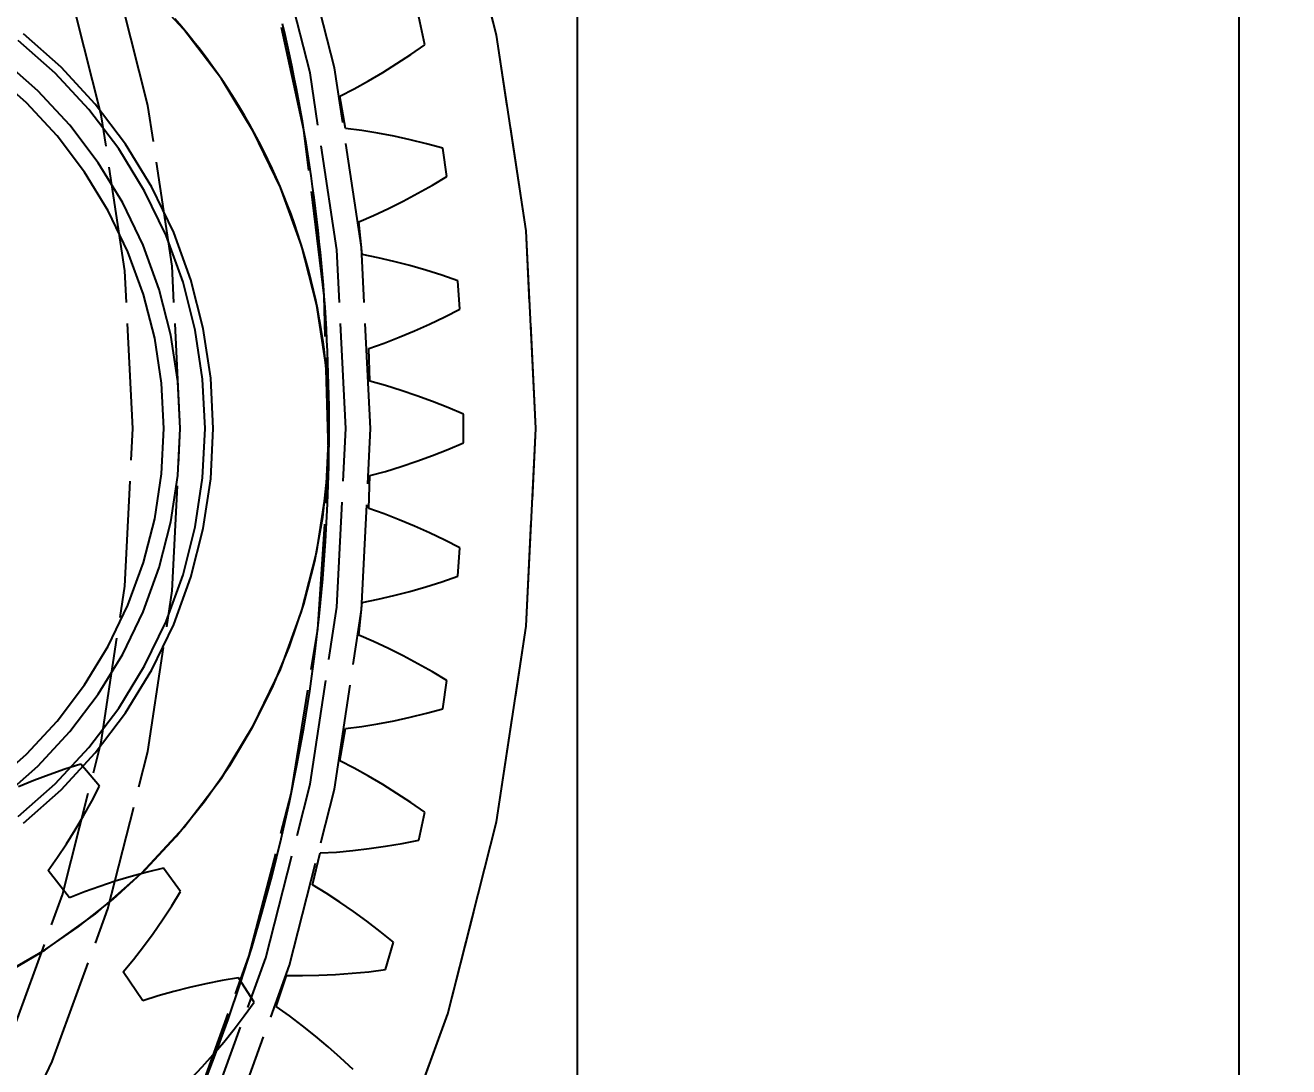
# Model space of a CAD drawing. Header units: millimetres. Extents: x -9 to 234, y -53 to 196.
# Drawn here: x 43.08 to 58.35, y 137.99 to 150.57 of the extents above; entities that cross this region are included whole.
import ezdxf

# ---------------------------------------------------------------- set-up
doc = ezdxf.new("R2010")
doc.units = ezdxf.units.MM
doc.linetypes.add('DASHED', pattern=[1.524, 1.27, -0.254])
for name, color, linetype in [('DIMS', 3, 'CONTINUOUS'), ('HIDDEN', 8, 'DASHED'), ('VISIBLE', 7, 'CONTINUOUS')]:
    doc.layers.add(name, color=color, linetype=linetype)
doc.styles.add('OpenSansCondensed-Light', font='OpenSansCondensed-Light.ttf')
doc.dimstyles.new('EZDXF', dxfattribs={"dimtxt": 0.25, "dimasz": 0.175, "dimexe": 0.375, "dimexo": 0.125, "dimgap": 0.1, "dimtad": 1, "dimlfac": 100, "dimzin": 12, "dimdsep": 46, "dimtxsty": 'OpenSansCondensed-Light', "dimblk": 'ARCHTICK', "dimcen": 2.5, "dimazin": 3, "dimtfac": 0.5, "dimtmove": 2, "dimatfit": 3})

# ---------------------------------------------------------------- blocks, each defined once
blk = doc.blocks.new('_ARCHTICK')
at = {"color": 0, "linetype": 'BYBLOCK', "const_width": 0.15}
blk.add_lwpolyline([(-0.5, -0.5), (0.5, 0.5)], dxfattribs=at)

msp = doc.modelspace()

# ---------------------------------------------------------------- linework, layer by layer
at = {"layer": 'HIDDEN'}
for points in [[(49.75, 187.1), (49.75, 81.6)], [(49.25, 145.7), (49.13074, 148.08963), (48.77414, 150.45551), (48.18375, 152.77412), (47.36543, 155.02244), (46.32732, 157.1781), (45.07973, 159.21968), (43.63507, 161.1269), (42.00768, 162.8808), (40.21376, 164.46396), (38.27111, 165.86062), (36.19906, 167.05692), (34.01818, 168.04097), (31.75017, 168.80298), (29.41756, 169.33539), (27.04352, 169.63289), (24.65166, 169.69254), (22.26575, 169.51374), (19.9095, 169.09827), (17.60632, 168.45026), (15.37911, 167.57614), (13.25, 166.48461)], [(49.25, 145.7), (49.13074, 148.08963), (48.77414, 150.45551), (48.18375, 152.77412), (47.36543, 155.02244), (46.32732, 157.1781), (45.07973, 159.21968), (43.63507, 161.1269), (42.00768, 162.8808), (40.21376, 164.46396), (38.27111, 165.86062), (36.19906, 167.05692), (34.01818, 168.04097), (31.75017, 168.80298), (29.41756, 169.33539), (27.04352, 169.63289), (24.65166, 169.69254), (22.26575, 169.51374), (19.9095, 169.09827), (17.60632, 168.45026), (15.37911, 167.57614), (13.25, 166.48461)], [(49.25, 145.7), (49.13074, 148.08963), (48.77414, 150.45551), (48.18375, 152.77412), (47.36543, 155.02244), (46.32732, 157.1781), (45.07973, 159.21968), (43.63507, 161.1269), (42.00768, 162.8808), (40.21376, 164.46396), (38.27111, 165.86062), (36.19906, 167.05692), (34.01818, 168.04097), (31.75017, 168.80298), (29.41756, 169.33539), (27.04352, 169.63289), (24.65166, 169.69254), (22.26575, 169.51374), (19.9095, 169.09827), (17.60632, 168.45026), (15.37911, 167.57614), (13.25, 166.48461)], [(49.25, 145.7), (49.13074, 148.08963), (48.77414, 150.45551), (48.18375, 152.77412), (47.36543, 155.02244), (46.32732, 157.1781), (45.07973, 159.21968), (43.63507, 161.1269), (42.00768, 162.8808), (40.21376, 164.46396), (38.27111, 165.86062), (36.19906, 167.05692), (34.01818, 168.04097), (31.75017, 168.80298), (29.41756, 169.33539), (27.04352, 169.63289), (24.65166, 169.69254), (22.26575, 169.51374), (19.9095, 169.09827), (17.60632, 168.45026), (15.37911, 167.57614), (13.25, 166.48461)], [(49.25, 145.7), (49.13074, 148.08963), (48.77414, 150.45551), (48.18375, 152.77412), (47.36543, 155.02244), (46.32732, 157.1781), (45.07973, 159.21968), (43.63507, 161.1269), (42.00768, 162.8808), (40.21376, 164.46396), (38.27111, 165.86062), (36.19906, 167.05692), (34.01818, 168.04097), (31.75017, 168.80298), (29.41756, 169.33539), (27.04352, 169.63289), (24.65166, 169.69254), (22.26575, 169.51374), (19.9095, 169.09827), (17.60632, 168.45026), (15.37911, 167.57614), (13.25, 166.48461)], [(47.25, 145.7), (47.14068, 147.89049), (46.81379, 150.05922), (46.2726, 152.18461), (45.52248, 154.24557), (44.57087, 156.22159), (43.42725, 158.09304), (42.10298, 159.84133), (40.61121, 161.44907), (38.96678, 162.90029), (37.18602, 164.18057), (35.28663, 165.27718), (33.2875, 166.17922), (31.20849, 166.87773), (29.07026, 167.36577), (26.89406, 167.63848), (24.70152, 167.69316), (22.51444, 167.52926), (20.35454, 167.14841), (18.24329, 166.5544), (16.20168, 165.75313), (14.25, 164.75256), (12.40764, 163.56264)], [(47.25, 145.7), (47.14068, 147.89049), (46.81379, 150.05922), (46.2726, 152.18461), (45.52248, 154.24557), (44.57087, 156.22159), (43.42725, 158.09304), (42.10298, 159.84133), (40.61121, 161.44907), (38.96678, 162.90029), (37.18602, 164.18057), (35.28663, 165.27718), (33.2875, 166.17922), (31.20849, 166.87773), (29.07026, 167.36577), (26.89406, 167.63848), (24.70152, 167.69316), (22.51444, 167.52926), (20.35454, 167.14841), (18.24329, 166.5544), (16.20168, 165.75313), (14.25, 164.75256), (12.40764, 163.56264)], [(46.95, 145.7), (46.84217, 147.86062), (46.51974, 149.99977), (45.98593, 152.09619), (45.24603, 154.12904), (44.30741, 156.07811), (43.17938, 157.92405), (41.87316, 159.64849), (40.40174, 161.23431), (38.77973, 162.66574), (37.02325, 163.92856), (35.14977, 165.01022), (33.1779, 165.89996), (31.12724, 166.58895), (29.01817, 167.07033), (26.87164, 167.33932), (24.709, 167.39326), (22.55174, 167.23159), (20.4213, 166.85594), (18.33884, 166.27002), (16.32507, 165.47968), (14.4, 164.49275), (12.58276, 163.31905)], [(46.95, 145.7), (46.84217, 147.86062), (46.51974, 149.99977), (45.98593, 152.09619), (45.24603, 154.12904), (44.30741, 156.07811), (43.17938, 157.92405), (41.87316, 159.64849), (40.40174, 161.23431), (38.77973, 162.66574), (37.02325, 163.92856), (35.14977, 165.01022), (33.1779, 165.89996), (31.12724, 166.58895), (29.01817, 167.07033), (26.87164, 167.33932), (24.709, 167.39326), (22.55174, 167.23159), (20.4213, 166.85594), (18.33884, 166.27002), (16.32507, 165.47968), (14.4, 164.49275), (12.58276, 163.31905)], [(46.95, 145.7), (46.84217, 147.86062), (46.51974, 149.99977), (45.98593, 152.09619), (45.24603, 154.12904), (44.30741, 156.07811), (43.17938, 157.92405), (41.87316, 159.64849), (40.40174, 161.23431), (38.77973, 162.66574), (37.02325, 163.92856), (35.14977, 165.01022), (33.1779, 165.89996), (31.12724, 166.58895), (29.01817, 167.07033), (26.87164, 167.33932), (24.709, 167.39326), (22.55174, 167.23159), (20.4213, 166.85594), (18.33884, 166.27002), (16.32507, 165.47968), (14.4, 164.49275), (12.58276, 163.31905)], [(46.95, 145.7), (46.84217, 147.86062), (46.51974, 149.99977), (45.98593, 152.09619), (45.24603, 154.12904), (44.30741, 156.07811), (43.17938, 157.92405), (41.87316, 159.64849), (40.40174, 161.23431), (38.77973, 162.66574), (37.02325, 163.92856), (35.14977, 165.01022), (33.1779, 165.89996), (31.12724, 166.58895), (29.01817, 167.07033), (26.87164, 167.33932), (24.709, 167.39326), (22.55174, 167.23159), (20.4213, 166.85594), (18.33884, 166.27002), (16.32507, 165.47968), (14.4, 164.49275), (12.58276, 163.31905)], [(44.95, 145.7), (44.85211, 147.66149), (44.5594, 149.60348), (44.07478, 151.50668), (43.40308, 153.35217), (42.55096, 155.1216), (41.5269, 156.79741), (40.34108, 158.36292), (39.00527, 159.80258), (37.53275, 161.10208), (35.93816, 162.24851), (34.23735, 163.23047), (32.44722, 164.03821), (30.58556, 164.6637), (28.67087, 165.10071), (26.72218, 165.34491), (24.75887, 165.39388), (22.80043, 165.24711), (20.86634, 164.90608), (18.97581, 164.37417), (17.14764, 163.65667), (15.4, 162.7607), (13.75025, 161.69518)], [(44.95, 145.7), (44.85211, 147.66149), (44.5594, 149.60348), (44.07478, 151.50668), (43.40308, 153.35217), (42.55096, 155.1216), (41.5269, 156.79741), (40.34108, 158.36292), (39.00527, 159.80258), (37.53275, 161.10208), (35.93816, 162.24851), (34.23735, 163.23047), (32.44722, 164.03821), (30.58556, 164.6637), (28.67087, 165.10071), (26.72218, 165.34491), (24.75887, 165.39388), (22.80043, 165.24711), (20.86634, 164.90608), (18.97581, 164.37417), (17.14764, 163.65667), (15.4, 162.7607), (13.75025, 161.69518)], [(44.95, 145.7), (44.85211, 147.66149), (44.5594, 149.60348), (44.07478, 151.50668), (43.40308, 153.35217), (42.55096, 155.1216), (41.5269, 156.79741), (40.34108, 158.36292), (39.00527, 159.80258), (37.53275, 161.10208), (35.93816, 162.24851), (34.23735, 163.23047), (32.44722, 164.03821), (30.58556, 164.6637), (28.67087, 165.10071), (26.72218, 165.34491), (24.75887, 165.39388), (22.80043, 165.24711), (20.86634, 164.90608), (18.97581, 164.37417), (17.14764, 163.65667), (15.4, 162.7607), (13.75025, 161.69518)], [(44.95, 145.7), (44.85211, 147.66149), (44.5594, 149.60348), (44.07478, 151.50668), (43.40308, 153.35217), (42.55096, 155.1216), (41.5269, 156.79741), (40.34108, 158.36292), (39.00527, 159.80258), (37.53275, 161.10208), (35.93816, 162.24851), (34.23735, 163.23047), (32.44722, 164.03821), (30.58556, 164.6637), (28.67087, 165.10071), (26.72218, 165.34491), (24.75887, 165.39388), (22.80043, 165.24711), (20.86634, 164.90608), (18.97581, 164.37417), (17.14764, 163.65667), (15.4, 162.7607), (13.75025, 161.69518)], [(44.375, 145.7), (44.27996, 147.60424), (43.9958, 149.48954), (43.52533, 151.33719), (42.87323, 153.12882), (42.04599, 154.84661), (41.05182, 156.4735), (39.9006, 157.99331), (38.60378, 159.39095), (37.17424, 160.65253), (35.6262, 161.7655), (33.97503, 162.7188), (32.23715, 163.50296), (30.42982, 164.11019), (28.57102, 164.53445), (26.67921, 164.77152), (24.7732, 164.81906), (22.87193, 164.67657), (20.99429, 164.3455), (19.15894, 163.82911), (17.38413, 163.13255), (15.6875, 162.26274), (14.0859, 161.22831), (12.59526, 160.03957)], [(44.375, 145.7), (44.27996, 147.60424), (43.9958, 149.48954), (43.52533, 151.33719), (42.87323, 153.12882), (42.04599, 154.84661), (41.05182, 156.4735), (39.9006, 157.99331), (38.60378, 159.39095), (37.17424, 160.65253), (35.6262, 161.7655), (33.97503, 162.7188), (32.23715, 163.50296), (30.42982, 164.11019), (28.57102, 164.53445), (26.67921, 164.77152), (24.7732, 164.81906), (22.87193, 164.67657), (20.99429, 164.3455), (19.15894, 163.82911), (17.38413, 163.13255), (15.6875, 162.26274), (14.0859, 161.22831), (12.59526, 160.03957)], [(45.098, 137.43519), (45.78515, 139.33151), (46.29158, 141.28389), (46.61282, 143.27513), (46.74605, 145.2877), (46.69009, 147.30391), (46.44544, 149.306), (46.01425, 151.27636), (45.40032, 153.19764), (44.60905, 155.05293), (43.64739, 156.82591), (42.52383, 158.50097)], [(46.75, 145.7), (46.71273, 146.44676), (46.60129, 147.1861), (46.4168, 147.91066), (46.16107, 148.61326), (45.83666, 149.2869), (45.44679, 149.9249), (44.99533, 150.52091), (44.48678, 151.069), (43.92617, 151.56374), (43.3191, 152.00019), (42.67158, 152.37404)], [(46.75, 145.7), (46.74904, 145.82012), (46.74615, 145.94021), (46.74134, 146.06024), (46.73461, 146.18017), (46.72596, 146.29999), (46.71539, 146.41964), (46.70291, 146.53912), (46.68852, 146.65838), (46.67221, 146.77739), (46.654, 146.89612), (46.6339, 147.01455), (46.6119, 147.13265), (46.58801, 147.25037), (46.56224, 147.3677), (46.53459, 147.4846), (46.50507, 147.60104), (46.47369, 147.71699), (46.44046, 147.83243), (46.40539, 147.94732), (46.36848, 148.06163), (46.32974, 148.17534), (46.28919, 148.28841), (46.24683, 148.40082), (46.20267, 148.51253), (46.15674, 148.62352), (46.10903, 148.73377), (46.05956, 148.84323), (46.00834, 148.95189), (45.95539, 149.05972), (45.90072, 149.16668), (45.84435, 149.27275), (45.78628, 149.37791), (45.72654, 149.48212), (45.66513, 149.58537), (45.60208, 149.68761), (45.5374, 149.78884), (45.47111, 149.88901), (45.40322, 149.98811), (45.33375, 150.08611), (45.26272, 150.18299), (45.19015, 150.27871), (45.11606, 150.37326), (45.04046, 150.46661), (44.96337, 150.55874), (44.88482, 150.64962)], [(47.90501, 150.33855), (47.83305, 150.6771)], [(47.90501, 150.33855), (47.83305, 150.6771)], [(45.35, 145.7), (45.31969, 146.30736), (45.22905, 146.90869), (45.07899, 147.49801), (44.871, 148.06945), (44.60715, 148.61735), (44.29006, 149.13625), (43.92287, 149.621), (43.50924, 150.06679), (43.05329, 150.46917)], [(45.35, 145.7), (45.31969, 146.30736), (45.22905, 146.90869), (45.07899, 147.49801), (44.871, 148.06945), (44.60715, 148.61735), (44.29006, 149.13625), (43.92287, 149.621), (43.50924, 150.06679), (43.05329, 150.46917)], [(46.75, 145.7), (46.74959, 145.83329), (46.74835, 145.96657), (46.74628, 146.09984), (46.74339, 146.2331), (46.73967, 146.36634), (46.73513, 146.49955), (46.72976, 146.63273), (46.72356, 146.76587), (46.71654, 146.89898), (46.7087, 147.03203), (46.70003, 147.16504), (46.69053, 147.29799), (46.68021, 147.43088), (46.66907, 147.5637), (46.65711, 147.69645), (46.64432, 147.82912), (46.63071, 147.96172), (46.61627, 148.09422), (46.60102, 148.22663), (46.58495, 148.35895), (46.56805, 148.49116), (46.55034, 148.62327), (46.53181, 148.75526), (46.51246, 148.88714), (46.49229, 149.01889), (46.47131, 149.15052), (46.44951, 149.28201), (46.42689, 149.41337), (46.40347, 149.54458), (46.37923, 149.67565), (46.35417, 149.80656), (46.32831, 149.93732), (46.30164, 150.06791), (46.27415, 150.19833), (46.24586, 150.32859), (46.21676, 150.45866), (46.18686, 150.58855)], [(45.25, 145.7), (45.22018, 146.29741), (45.13103, 146.88888), (44.98344, 147.46853), (44.77886, 148.03061), (44.51933, 148.56952), (44.20743, 149.07992), (43.84627, 149.55673), (43.43942, 149.9952), (42.99094, 150.39099)], [(45.25, 145.7), (45.22018, 146.29741), (45.13103, 146.88888), (44.98344, 147.46853), (44.77886, 148.03061), (44.51933, 148.56952), (44.20743, 149.07992), (43.84627, 149.55673), (43.43942, 149.9952), (42.99094, 150.39099)], [(45.25, 145.7), (45.22018, 146.29741), (45.13103, 146.88888), (44.98344, 147.46853), (44.77886, 148.03061), (44.51933, 148.56952), (44.20743, 149.07992), (43.84627, 149.55673), (43.43942, 149.9952), (42.99094, 150.39099)], [(45.25, 145.7), (45.22018, 146.29741), (45.13103, 146.88888), (44.98344, 147.46853), (44.77886, 148.03061), (44.51933, 148.56952), (44.20743, 149.07992), (43.84627, 149.55673), (43.43942, 149.9952), (42.99094, 150.39099)], [(47.73736, 150.2219), (47.90501, 150.33855)], [(47.73736, 150.2219), (47.90501, 150.33855)], [(44.95, 145.7), (44.92168, 146.26754), (44.83698, 146.82943), (44.69676, 147.3801), (44.50241, 147.91408), (44.25586, 148.42605), (43.95956, 148.91092), (43.61645, 149.36389), (43.22995, 149.78044), (42.80389, 150.15644)], [(44.95, 145.7), (44.92168, 146.26754), (44.83698, 146.82943), (44.69676, 147.3801), (44.50241, 147.91408), (44.25586, 148.42605), (43.95956, 148.91092), (43.61645, 149.36389), (43.22995, 149.78044), (42.80389, 150.15644)], [(47.56847, 150.11003), (47.73736, 150.2219)], [(47.56847, 150.11003), (47.73736, 150.2219)], [(44.75, 145.7), (44.72267, 146.24762), (44.64095, 146.7898), (44.50565, 147.32115), (44.31812, 147.83639), (44.08022, 148.3304), (43.79431, 148.79826), (43.46324, 149.23533), (43.0903, 149.63727), (42.67919, 150.00007)], [(44.75, 145.7), (44.72267, 146.24762), (44.64095, 146.7898), (44.50565, 147.32115), (44.31812, 147.83639), (44.08022, 148.3304), (43.79431, 148.79826), (43.46324, 149.23533), (43.0903, 149.63727), (42.67919, 150.00007)], [(47.227, 149.90146), (47.39835, 150.00314)], [(47.227, 149.90146), (47.39835, 150.00314)], [(47.39835, 150.00314), (47.56847, 150.11003)], [(47.39835, 150.00314), (47.56847, 150.11003)], [(47.0544, 149.80528), (47.227, 149.90146)], [(47.0544, 149.80528), (47.227, 149.90146)], [(46.88054, 149.71496), (47.0544, 149.80528)], [(46.88054, 149.71496), (47.0544, 149.80528)], [(46.94925, 149.32525), (46.88054, 149.71496)], [(46.94925, 149.32525), (46.88054, 149.71496)], [(47.14352, 149.29984), (46.94925, 149.32525)], [(47.14352, 149.29984), (46.94925, 149.32525)], [(47.33861, 149.26849), (47.14352, 149.29984)], [(47.33861, 149.26849), (47.14352, 149.29984)], [(47.5344, 149.23155), (47.33861, 149.26849)], [(47.5344, 149.23155), (47.33861, 149.26849)], [(47.73082, 149.18929), (47.5344, 149.23155)], [(47.73082, 149.18929), (47.5344, 149.23155)], [(47.92779, 149.14194), (47.73082, 149.18929)], [(47.92779, 149.14194), (47.73082, 149.18929)], [(48.12522, 149.08966), (47.92779, 149.14194)], [(48.12522, 149.08966), (47.92779, 149.14194)], [(48.17339, 148.74691), (48.12522, 149.08966)], [(48.17339, 148.74691), (48.12522, 149.08966)], [(47.82173, 148.54243), (47.99801, 148.64224)], [(47.82173, 148.54243), (47.99801, 148.64224)], [(47.99801, 148.64224), (48.17339, 148.74691)], [(47.99801, 148.64224), (48.17339, 148.74691)], [(47.64457, 148.44767), (47.82173, 148.54243)], [(47.64457, 148.44767), (47.82173, 148.54243)], [(47.28765, 148.27428), (47.46654, 148.35819)], [(47.28765, 148.27428), (47.46654, 148.35819)], [(47.46654, 148.35819), (47.64457, 148.44767)], [(47.46654, 148.35819), (47.64457, 148.44767)], [(47.10791, 148.19631), (47.28765, 148.27428)], [(47.10791, 148.19631), (47.28765, 148.27428)], [(47.14928, 147.80275), (47.10791, 148.19631)], [(47.14928, 147.80275), (47.10791, 148.19631)], [(47.3413, 147.76386), (47.14928, 147.80275)], [(47.3413, 147.76386), (47.14928, 147.80275)], [(47.53372, 147.71897), (47.3413, 147.76386)], [(47.53372, 147.71897), (47.3413, 147.76386)], [(47.72647, 147.66847), (47.53372, 147.71897)], [(47.72647, 147.66847), (47.53372, 147.71897)], [(47.91946, 147.61261), (47.72647, 147.66847)], [(47.91946, 147.61261), (47.72647, 147.66847)], [(48.11264, 147.55163), (47.91946, 147.61261)], [(48.11264, 147.55163), (47.91946, 147.61261)], [(48.30595, 147.48571), (48.11264, 147.55163)], [(48.30595, 147.48571), (48.11264, 147.55163)], [(48.33009, 147.14044), (48.30595, 147.48571)], [(48.33009, 147.14044), (48.30595, 147.48571)], [(48.14784, 147.04825), (48.33009, 147.14044)], [(48.14784, 147.04825), (48.33009, 147.14044)], [(47.78168, 146.87881), (47.96503, 146.96098)], [(47.78168, 146.87881), (47.96503, 146.96098)], [(47.96503, 146.96098), (48.14784, 147.04825)], [(47.96503, 146.96098), (48.14784, 147.04825)], [(47.41354, 146.73074), (47.59785, 146.80197)], [(47.41354, 146.73074), (47.59785, 146.80197)], [(47.59785, 146.80197), (47.78168, 146.87881)], [(47.59785, 146.80197), (47.78168, 146.87881)], [(47.2288, 146.6655), (47.41354, 146.73074)], [(47.2288, 146.6655), (47.41354, 146.73074)], [(47.24261, 146.27001), (47.2288, 146.6655)], [(47.24261, 146.27001), (47.2288, 146.6655)], [(47.43146, 146.21782), (47.24261, 146.27001)], [(47.43146, 146.21782), (47.24261, 146.27001)], [(47.62028, 146.15962), (47.43146, 146.21782)], [(47.62028, 146.15962), (47.43146, 146.21782)], [(47.80903, 146.09579), (47.62028, 146.15962)], [(47.80903, 146.09579), (47.62028, 146.15962)], [(47.99766, 146.02661), (47.80903, 146.09579)], [(47.99766, 146.02661), (47.80903, 146.09579)], [(48.18611, 145.9523), (47.99766, 146.02661)], [(48.18611, 145.9523), (47.99766, 146.02661)], [(48.37435, 145.87306), (48.18611, 145.9523)], [(48.37435, 145.87306), (48.18611, 145.9523)], [(48.37435, 145.52694), (48.37435, 145.87306)], [(48.37435, 145.52694), (48.37435, 145.87306)], [(12.40764, 127.83736), (14.25, 126.64744), (16.20168, 125.64687), (18.24329, 124.8456), (20.35454, 124.25159), (22.51444, 123.87074), (24.70152, 123.70684), (26.89406, 123.76152), (29.07026, 124.03423), (31.20849, 124.52227), (33.2875, 125.22078), (35.28663, 126.12282), (37.18602, 127.21943), (38.96678, 128.49971), (40.61121, 129.95093), (42.10298, 131.55867), (43.42725, 133.30696), (44.57087, 135.17841), (45.52248, 137.15443), (46.2726, 139.21539), (46.81379, 141.34078), (47.14068, 143.50951), (47.25, 145.7)], [(12.40764, 127.83736), (14.25, 126.64744), (16.20168, 125.64687), (18.24329, 124.8456), (20.35454, 124.25159), (22.51444, 123.87074), (24.70152, 123.70684), (26.89406, 123.76152), (29.07026, 124.03423), (31.20849, 124.52227), (33.2875, 125.22078), (35.28663, 126.12282), (37.18602, 127.21943), (38.96678, 128.49971), (40.61121, 129.95093), (42.10298, 131.55867), (43.42725, 133.30696), (44.57087, 135.17841), (45.52248, 137.15443), (46.2726, 139.21539), (46.81379, 141.34078), (47.14068, 143.50951), (47.25, 145.7)], [(12.58276, 128.08095), (14.4, 126.90725), (16.32507, 125.92032), (18.33884, 125.12998), (20.4213, 124.54406), (22.55174, 124.16841), (24.709, 124.00674), (26.87164, 124.06068), (29.01817, 124.32967), (31.12724, 124.81105), (33.1779, 125.50004), (35.14977, 126.38978), (37.02325, 127.47144), (38.77973, 128.73426), (40.40174, 130.16569), (41.87316, 131.75151), (43.17938, 133.47595), (44.30741, 135.32189), (45.24603, 137.27096), (45.98593, 139.30381), (46.51974, 141.40023), (46.84217, 143.53938), (46.95, 145.7)], [(12.58276, 128.08095), (14.4, 126.90725), (16.32507, 125.92032), (18.33884, 125.12998), (20.4213, 124.54406), (22.55174, 124.16841), (24.709, 124.00674), (26.87164, 124.06068), (29.01817, 124.32967), (31.12724, 124.81105), (33.1779, 125.50004), (35.14977, 126.38978), (37.02325, 127.47144), (38.77973, 128.73426), (40.40174, 130.16569), (41.87316, 131.75151), (43.17938, 133.47595), (44.30741, 135.32189), (45.24603, 137.27096), (45.98593, 139.30381), (46.51974, 141.40023), (46.84217, 143.53938), (46.95, 145.7)], [(12.58276, 128.08095), (14.4, 126.90725), (16.32507, 125.92032), (18.33884, 125.12998), (20.4213, 124.54406), (22.55174, 124.16841), (24.709, 124.00674), (26.87164, 124.06068), (29.01817, 124.32967), (31.12724, 124.81105), (33.1779, 125.50004), (35.14977, 126.38978), (37.02325, 127.47144), (38.77973, 128.73426), (40.40174, 130.16569), (41.87316, 131.75151), (43.17938, 133.47595), (44.30741, 135.32189), (45.24603, 137.27096), (45.98593, 139.30381), (46.51974, 141.40023), (46.84217, 143.53938), (46.95, 145.7)], [(12.58276, 128.08095), (14.4, 126.90725), (16.32507, 125.92032), (18.33884, 125.12998), (20.4213, 124.54406), (22.55174, 124.16841), (24.709, 124.00674), (26.87164, 124.06068), (29.01817, 124.32967), (31.12724, 124.81105), (33.1779, 125.50004), (35.14977, 126.38978), (37.02325, 127.47144), (38.77973, 128.73426), (40.40174, 130.16569), (41.87316, 131.75151), (43.17938, 133.47595), (44.30741, 135.32189), (45.24603, 137.27096), (45.98593, 139.30381), (46.51974, 141.40023), (46.84217, 143.53938), (46.95, 145.7)], [(12.59526, 131.36043), (14.0859, 130.17169), (15.6875, 129.13726), (17.38413, 128.26745), (19.15894, 127.57089), (20.99429, 127.0545), (22.87193, 126.72343), (24.7732, 126.58094), (26.67921, 126.62848), (28.57102, 126.86555), (30.42982, 127.28981), (32.23715, 127.89704), (33.97503, 128.6812), (35.6262, 129.6345), (37.17424, 130.74747), (38.60378, 132.00905), (39.9006, 133.40669), (41.05182, 134.9265), (42.04599, 136.55339), (42.87323, 138.27118), (43.52533, 140.06281), (43.9958, 141.91046), (44.27996, 143.79576), (44.375, 145.7)], [(12.59526, 131.36043), (14.0859, 130.17169), (15.6875, 129.13726), (17.38413, 128.26745), (19.15894, 127.57089), (20.99429, 127.0545), (22.87193, 126.72343), (24.7732, 126.58094), (26.67921, 126.62848), (28.57102, 126.86555), (30.42982, 127.28981), (32.23715, 127.89704), (33.97503, 128.6812), (35.6262, 129.6345), (37.17424, 130.74747), (38.60378, 132.00905), (39.9006, 133.40669), (41.05182, 134.9265), (42.04599, 136.55339), (42.87323, 138.27118), (43.52533, 140.06281), (43.9958, 141.91046), (44.27996, 143.79576), (44.375, 145.7)], [(13.25, 124.91539), (15.37911, 123.82386), (17.60632, 122.94974), (19.9095, 122.30173), (22.26575, 121.88626), (24.65166, 121.70746), (27.04352, 121.76711), (29.41756, 122.06461), (31.75017, 122.59702), (34.01818, 123.35903), (36.19906, 124.34308), (38.27111, 125.53938), (40.21376, 126.93604), (42.00768, 128.5192), (43.63507, 130.2731), (45.07973, 132.18032), (46.32732, 134.2219), (47.36543, 136.37756), (48.18375, 138.62588), (48.77414, 140.94449), (49.13074, 143.31037), (49.25, 145.7)], [(13.25, 124.91539), (15.37911, 123.82386), (17.60632, 122.94974), (19.9095, 122.30173), (22.26575, 121.88626), (24.65166, 121.70746), (27.04352, 121.76711), (29.41756, 122.06461), (31.75017, 122.59702), (34.01818, 123.35903), (36.19906, 124.34308), (38.27111, 125.53938), (40.21376, 126.93604), (42.00768, 128.5192), (43.63507, 130.2731), (45.07973, 132.18032), (46.32732, 134.2219), (47.36543, 136.37756), (48.18375, 138.62588), (48.77414, 140.94449), (49.13074, 143.31037), (49.25, 145.7)], [(13.25, 124.91539), (15.37911, 123.82386), (17.60632, 122.94974), (19.9095, 122.30173), (22.26575, 121.88626), (24.65166, 121.70746), (27.04352, 121.76711), (29.41756, 122.06461), (31.75017, 122.59702), (34.01818, 123.35903), (36.19906, 124.34308), (38.27111, 125.53938), (40.21376, 126.93604), (42.00768, 128.5192), (43.63507, 130.2731), (45.07973, 132.18032), (46.32732, 134.2219), (47.36543, 136.37756), (48.18375, 138.62588), (48.77414, 140.94449), (49.13074, 143.31037), (49.25, 145.7)], [(13.25, 124.91539), (15.37911, 123.82386), (17.60632, 122.94974), (19.9095, 122.30173), (22.26575, 121.88626), (24.65166, 121.70746), (27.04352, 121.76711), (29.41756, 122.06461), (31.75017, 122.59702), (34.01818, 123.35903), (36.19906, 124.34308), (38.27111, 125.53938), (40.21376, 126.93604), (42.00768, 128.5192), (43.63507, 130.2731), (45.07973, 132.18032), (46.32732, 134.2219), (47.36543, 136.37756), (48.18375, 138.62588), (48.77414, 140.94449), (49.13074, 143.31037), (49.25, 145.7)], [(13.25, 124.91539), (15.37911, 123.82386), (17.60632, 122.94974), (19.9095, 122.30173), (22.26575, 121.88626), (24.65166, 121.70746), (27.04352, 121.76711), (29.41756, 122.06461), (31.75017, 122.59702), (34.01818, 123.35903), (36.19906, 124.34308), (38.27111, 125.53938), (40.21376, 126.93604), (42.00768, 128.5192), (43.63507, 130.2731), (45.07973, 132.18032), (46.32732, 134.2219), (47.36543, 136.37756), (48.18375, 138.62588), (48.77414, 140.94449), (49.13074, 143.31037), (49.25, 145.7)], [(13.75025, 129.70482), (15.4, 128.6393), (17.14764, 127.74333), (18.97581, 127.02583), (20.86634, 126.49392), (22.80043, 126.15289), (24.75887, 126.00612), (26.72218, 126.05509), (28.67087, 126.29929), (30.58556, 126.7363), (32.44722, 127.36179), (34.23735, 128.16953), (35.93816, 129.15149), (37.53275, 130.29792), (39.00527, 131.59742), (40.34108, 133.03708), (41.5269, 134.60259), (42.55096, 136.2784), (43.40308, 138.04783), (44.07478, 139.89332), (44.5594, 141.79652), (44.85211, 143.73851), (44.95, 145.7)], [(13.75025, 129.70482), (15.4, 128.6393), (17.14764, 127.74333), (18.97581, 127.02583), (20.86634, 126.49392), (22.80043, 126.15289), (24.75887, 126.00612), (26.72218, 126.05509), (28.67087, 126.29929), (30.58556, 126.7363), (32.44722, 127.36179), (34.23735, 128.16953), (35.93816, 129.15149), (37.53275, 130.29792), (39.00527, 131.59742), (40.34108, 133.03708), (41.5269, 134.60259), (42.55096, 136.2784), (43.40308, 138.04783), (44.07478, 139.89332), (44.5594, 141.79652), (44.85211, 143.73851), (44.95, 145.7)], [(13.75025, 129.70482), (15.4, 128.6393), (17.14764, 127.74333), (18.97581, 127.02583), (20.86634, 126.49392), (22.80043, 126.15289), (24.75887, 126.00612), (26.72218, 126.05509), (28.67087, 126.29929), (30.58556, 126.7363), (32.44722, 127.36179), (34.23735, 128.16953), (35.93816, 129.15149), (37.53275, 130.29792), (39.00527, 131.59742), (40.34108, 133.03708), (41.5269, 134.60259), (42.55096, 136.2784), (43.40308, 138.04783), (44.07478, 139.89332), (44.5594, 141.79652), (44.85211, 143.73851), (44.95, 145.7)], [(13.75025, 129.70482), (15.4, 128.6393), (17.14764, 127.74333), (18.97581, 127.02583), (20.86634, 126.49392), (22.80043, 126.15289), (24.75887, 126.00612), (26.72218, 126.05509), (28.67087, 126.29929), (30.58556, 126.7363), (32.44722, 127.36179), (34.23735, 128.16953), (35.93816, 129.15149), (37.53275, 130.29792), (39.00527, 131.59742), (40.34108, 133.03708), (41.5269, 134.60259), (42.55096, 136.2784), (43.40308, 138.04783), (44.07478, 139.89332), (44.5594, 141.79652), (44.85211, 143.73851), (44.95, 145.7)], [(42.67158, 139.02596), (43.3191, 139.39981), (43.92617, 139.83626), (44.48678, 140.331), (44.99533, 140.87909), (45.44679, 141.4751), (45.83666, 142.1131), (46.16107, 142.78674), (46.4168, 143.48934), (46.60129, 144.2139), (46.71273, 144.95324), (46.75, 145.7)], [(42.67919, 141.39993), (43.0903, 141.76273), (43.46324, 142.16467), (43.79431, 142.60174), (44.08022, 143.0696), (44.31812, 143.56361), (44.50565, 144.07885), (44.64095, 144.6102), (44.72267, 145.15238), (44.75, 145.7)], [(42.67919, 141.39993), (43.0903, 141.76273), (43.46324, 142.16467), (43.79431, 142.60174), (44.08022, 143.0696), (44.31812, 143.56361), (44.50565, 144.07885), (44.64095, 144.6102), (44.72267, 145.15238), (44.75, 145.7)], [(42.80389, 141.24356), (43.22995, 141.61956), (43.61645, 142.03611), (43.95956, 142.48908), (44.25586, 142.97395), (44.50241, 143.48592), (44.69676, 144.0199), (44.83698, 144.57057), (44.92168, 145.13246), (44.95, 145.7)], [(42.80389, 141.24356), (43.22995, 141.61956), (43.61645, 142.03611), (43.95956, 142.48908), (44.25586, 142.97395), (44.50241, 143.48592), (44.69676, 144.0199), (44.83698, 144.57057), (44.92168, 145.13246), (44.95, 145.7)], [(42.80965, 139.09857), (43.27375, 139.37074), (43.71713, 139.67549), (44.13753, 140.01124), (44.53278, 140.37626), (44.90084, 140.76867), (45.23983, 141.18647), (45.54799, 141.62749), (45.82374, 142.08947), (46.06566, 142.57002), (46.27251, 143.06669), (46.44322, 143.5769), (46.57692, 144.09804), (46.67291, 144.62743), (46.7307, 145.16233), (46.75, 145.7)], [(42.99094, 141.00901), (43.43942, 141.4048), (43.84627, 141.84327), (44.20743, 142.32008), (44.51933, 142.83048), (44.77886, 143.36939), (44.98344, 143.93147), (45.13103, 144.51112), (45.22018, 145.10259), (45.25, 145.7)], [(42.99094, 141.00901), (43.43942, 141.4048), (43.84627, 141.84327), (44.20743, 142.32008), (44.51933, 142.83048), (44.77886, 143.36939), (44.98344, 143.93147), (45.13103, 144.51112), (45.22018, 145.10259), (45.25, 145.7)], [(42.99094, 141.00901), (43.43942, 141.4048), (43.84627, 141.84327), (44.20743, 142.32008), (44.51933, 142.83048), (44.77886, 143.36939), (44.98344, 143.93147), (45.13103, 144.51112), (45.22018, 145.10259), (45.25, 145.7)], [(42.99094, 141.00901), (43.43942, 141.4048), (43.84627, 141.84327), (44.20743, 142.32008), (44.51933, 142.83048), (44.77886, 143.36939), (44.98344, 143.93147), (45.13103, 144.51112), (45.22018, 145.10259), (45.25, 145.7)], [(43.05329, 140.93083), (43.50924, 141.33321), (43.92287, 141.779), (44.29006, 142.26375), (44.60715, 142.78265), (44.871, 143.33055), (45.07899, 143.90199), (45.22905, 144.49131), (45.31969, 145.09264), (45.35, 145.7)], [(43.05329, 140.93083), (43.50924, 141.33321), (43.92287, 141.779), (44.29006, 142.26375), (44.60715, 142.78265), (44.871, 143.33055), (45.07899, 143.90199), (45.22905, 144.49131), (45.31969, 145.09264), (45.35, 145.7)], [(45.20934, 137.70784), (45.37397, 138.13193), (45.52959, 138.5594), (45.67613, 138.99008), (45.81353, 139.42375), (45.94172, 139.86024), (46.06064, 140.29934), (46.17025, 140.74085), (46.27049, 141.18459), (46.36132, 141.63035), (46.4427, 142.07793), (46.51459, 142.52714), (46.57696, 142.97776), (46.62979, 143.4296), (46.67304, 143.88246), (46.7067, 144.33613), (46.73075, 144.79042), (46.74519, 145.24511), (46.75, 145.7)], [(47.99766, 145.37339), (48.18611, 145.4477)], [(47.99766, 145.37339), (48.18611, 145.4477)], [(48.18611, 145.4477), (48.37435, 145.52694)], [(48.18611, 145.4477), (48.37435, 145.52694)], [(47.62028, 145.24038), (47.80903, 145.30421)], [(47.62028, 145.24038), (47.80903, 145.30421)], [(47.80903, 145.30421), (47.99766, 145.37339)], [(47.80903, 145.30421), (47.99766, 145.37339)], [(47.2288, 144.7345), (47.24261, 145.12999)], [(47.2288, 144.7345), (47.24261, 145.12999)], [(47.24261, 145.12999), (47.43146, 145.18218)], [(47.24261, 145.12999), (47.43146, 145.18218)], [(47.43146, 145.18218), (47.62028, 145.24038)], [(47.43146, 145.18218), (47.62028, 145.24038)], [(47.41354, 144.66926), (47.2288, 144.7345)], [(47.41354, 144.66926), (47.2288, 144.7345)], [(47.59785, 144.59803), (47.41354, 144.66926)], [(47.59785, 144.59803), (47.41354, 144.66926)], [(47.78168, 144.52119), (47.59785, 144.59803)], [(47.78168, 144.52119), (47.59785, 144.59803)], [(47.96503, 144.43902), (47.78168, 144.52119)], [(47.96503, 144.43902), (47.78168, 144.52119)], [(48.14784, 144.35175), (47.96503, 144.43902)], [(48.14784, 144.35175), (47.96503, 144.43902)], [(48.33009, 144.25956), (48.14784, 144.35175)], [(48.33009, 144.25956), (48.14784, 144.35175)], [(48.30595, 143.91429), (48.33009, 144.25956)], [(48.30595, 143.91429), (48.33009, 144.25956)], [(48.11264, 143.84837), (48.30595, 143.91429)], [(48.11264, 143.84837), (48.30595, 143.91429)], [(47.53372, 143.68103), (47.72647, 143.73153)], [(47.53372, 143.68103), (47.72647, 143.73153)], [(47.72647, 143.73153), (47.91946, 143.78739)], [(47.72647, 143.73153), (47.91946, 143.78739)], [(47.91946, 143.78739), (48.11264, 143.84837)], [(47.91946, 143.78739), (48.11264, 143.84837)], [(47.10791, 143.20369), (47.14928, 143.59725)], [(47.10791, 143.20369), (47.14928, 143.59725)], [(47.14928, 143.59725), (47.3413, 143.63614)], [(47.14928, 143.59725), (47.3413, 143.63614)], [(47.3413, 143.63614), (47.53372, 143.68103)], [(47.3413, 143.63614), (47.53372, 143.68103)], [(47.28765, 143.12572), (47.10791, 143.20369)], [(47.28765, 143.12572), (47.10791, 143.20369)], [(47.46654, 143.04181), (47.28765, 143.12572)], [(47.46654, 143.04181), (47.28765, 143.12572)], [(47.64457, 142.95233), (47.46654, 143.04181)], [(47.64457, 142.95233), (47.46654, 143.04181)], [(47.82173, 142.85757), (47.64457, 142.95233)], [(47.82173, 142.85757), (47.64457, 142.95233)], [(47.99801, 142.75776), (47.82173, 142.85757)], [(47.99801, 142.75776), (47.82173, 142.85757)], [(48.17339, 142.65309), (47.99801, 142.75776)], [(48.17339, 142.65309), (47.99801, 142.75776)], [(48.12522, 142.31034), (48.17339, 142.65309)], [(48.12522, 142.31034), (48.17339, 142.65309)], [(47.5344, 142.16845), (47.73082, 142.21071)], [(47.5344, 142.16845), (47.73082, 142.21071)], [(47.73082, 142.21071), (47.92779, 142.25806)], [(47.73082, 142.21071), (47.92779, 142.25806)], [(47.92779, 142.25806), (48.12522, 142.31034)], [(47.92779, 142.25806), (48.12522, 142.31034)], [(46.88054, 141.68504), (46.94925, 142.07475)], [(46.88054, 141.68504), (46.94925, 142.07475)], [(46.94925, 142.07475), (47.14352, 142.10016)], [(46.94925, 142.07475), (47.14352, 142.10016)], [(47.14352, 142.10016), (47.33861, 142.13151)], [(47.14352, 142.10016), (47.33861, 142.13151)], [(47.33861, 142.13151), (47.5344, 142.16845)], [(47.33861, 142.13151), (47.5344, 142.16845)], [(43.7502, 141.64403), (43.55691, 141.58156)], [(43.7502, 141.64403), (43.55691, 141.58156)], [(43.97559, 141.37542), (43.7502, 141.64403)], [(43.97559, 141.37542), (43.7502, 141.64403)], [(47.0544, 141.59472), (46.88054, 141.68504)], [(47.0544, 141.59472), (46.88054, 141.68504)], [(47.227, 141.49854), (47.0544, 141.59472)], [(47.227, 141.49854), (47.0544, 141.59472)], [(43.17981, 141.44449), (42.99637, 141.36958)], [(43.17981, 141.44449), (42.99637, 141.36958)], [(43.36673, 141.51509), (43.17981, 141.44449)], [(43.36673, 141.51509), (43.17981, 141.44449)], [(43.55691, 141.58156), (43.36673, 141.51509)], [(43.55691, 141.58156), (43.36673, 141.51509)], [(47.39835, 141.39686), (47.227, 141.49854)], [(47.39835, 141.39686), (47.227, 141.49854)], [(43.8805, 141.19592), (43.97559, 141.37542)], [(43.8805, 141.19592), (43.97559, 141.37542)], [(47.56847, 141.28997), (47.39835, 141.39686)], [(47.56847, 141.28997), (47.39835, 141.39686)], [(47.73736, 141.1781), (47.56847, 141.28997)], [(47.73736, 141.1781), (47.56847, 141.28997)], [(43.78202, 141.02016), (43.8805, 141.19592)], [(43.78202, 141.02016), (43.8805, 141.19592)], [(47.90501, 141.06145), (47.73736, 141.1781)], [(47.90501, 141.06145), (47.73736, 141.1781)], [(43.68003, 140.84835), (43.78202, 141.02016)], [(43.68003, 140.84835), (43.78202, 141.02016)], [(47.83305, 140.7229), (47.90501, 141.06145)], [(47.83305, 140.7229), (47.90501, 141.06145)], [(43.57441, 140.6807), (43.68003, 140.84835)], [(43.57441, 140.6807), (43.68003, 140.84835)], [(43.46498, 140.51752), (43.57441, 140.6807)], [(43.46498, 140.51752), (43.57441, 140.6807)], [(47.43266, 140.65103), (47.63245, 140.68453)], [(47.43266, 140.65103), (47.63245, 140.68453)], [(47.63245, 140.68453), (47.83305, 140.7229)], [(47.63245, 140.68453), (47.83305, 140.7229)], [(43.35149, 140.35918), (43.46498, 140.51752)], [(43.35149, 140.35918), (43.46498, 140.51752)], [(46.54777, 140.18595), (46.64351, 140.56992)], [(46.54777, 140.18595), (46.64351, 140.56992)], [(46.64351, 140.56992), (46.83908, 140.58171)], [(46.64351, 140.56992), (46.83908, 140.58171)], [(46.83908, 140.58171), (47.03587, 140.59938)], [(46.83908, 140.58171), (47.03587, 140.59938)], [(47.03587, 140.59938), (47.23377, 140.62257)], [(47.03587, 140.59938), (47.23377, 140.62257)], [(47.23377, 140.62257), (47.43266, 140.65103)], [(47.23377, 140.62257), (47.43266, 140.65103)], [(44.74818, 140.38654), (44.55101, 140.33771)], [(44.74818, 140.38654), (44.55101, 140.33771)], [(44.95428, 140.10287), (44.74818, 140.38654)], [(44.95428, 140.10287), (44.74818, 140.38654)], [(43.61114, 140.02684), (43.35149, 140.35918)], [(43.61114, 140.02684), (43.35149, 140.35918)], [(44.16526, 140.22728), (43.97705, 140.16535)], [(44.16526, 140.22728), (43.97705, 140.16535)], [(44.35665, 140.28467), (44.16526, 140.22728)], [(44.35665, 140.28467), (44.16526, 140.22728)], [(44.55101, 140.33771), (44.35665, 140.28467)], [(44.55101, 140.33771), (44.35665, 140.28467)], [(43.79224, 140.09865), (43.61114, 140.02684)], [(43.79224, 140.09865), (43.61114, 140.02684)], [(43.97705, 140.16535), (43.79224, 140.09865)], [(43.97705, 140.16535), (43.79224, 140.09865)], [(44.84691, 139.93044), (44.95428, 140.10287)], [(44.84691, 139.93044), (44.95428, 140.10287)], [(46.71491, 140.08372), (46.54777, 140.18595)], [(46.71491, 140.08372), (46.54777, 140.18595)], [(46.88038, 139.97573), (46.71491, 140.08372)], [(46.88038, 139.97573), (46.71491, 140.08372)], [(44.73641, 139.76198), (44.84691, 139.93044)], [(44.73641, 139.76198), (44.84691, 139.93044)], [(47.04422, 139.86235), (46.88038, 139.97573)], [(47.04422, 139.86235), (46.88038, 139.97573)], [(44.62268, 139.5977), (44.73641, 139.76198)], [(44.62268, 139.5977), (44.73641, 139.76198)], [(47.20648, 139.74385), (47.04422, 139.86235)], [(47.20648, 139.74385), (47.04422, 139.86235)], [(47.36715, 139.62048), (47.20648, 139.74385)], [(47.36715, 139.62048), (47.20648, 139.74385)], [(47.52626, 139.49242), (47.36715, 139.62048)], [(47.52626, 139.49242), (47.36715, 139.62048)], [(44.50562, 139.43783), (44.62268, 139.5977)], [(44.50562, 139.43783), (44.62268, 139.5977)], [(47.43085, 139.15971), (47.52626, 139.49242)], [(47.43085, 139.15971), (47.52626, 139.49242)], [(44.38507, 139.28268), (44.50562, 139.43783)], [(44.38507, 139.28268), (44.50562, 139.43783)], [(44.26082, 139.13264), (44.38507, 139.28268)], [(44.26082, 139.13264), (44.38507, 139.28268)], [(47.22806, 139.13542), (47.43085, 139.15971)], [(47.22806, 139.13542), (47.43085, 139.15971)], [(44.49666, 138.78299), (44.26082, 139.13264)], [(44.49666, 138.78299), (44.26082, 139.13264)], [(45.25833, 138.98819), (45.06341, 138.94429)], [(45.25833, 138.98819), (45.06341, 138.94429)], [(45.45592, 139.02755), (45.25833, 138.98819)], [(45.45592, 139.02755), (45.25833, 138.98819)], [(45.65602, 139.06251), (45.45592, 139.02755)], [(45.65602, 139.06251), (45.45592, 139.02755)], [(45.84183, 138.76515), (45.65602, 139.06251)], [(45.84183, 138.76515), (45.65602, 139.06251)], [(46.11125, 138.71372), (46.23354, 139.09008)], [(46.11125, 138.71372), (46.23354, 139.09008)], [(46.23354, 139.09008), (46.42945, 139.0882)], [(46.23354, 139.09008), (46.42945, 139.0882)], [(46.42945, 139.0882), (46.627, 139.0921)], [(46.42945, 139.0882), (46.627, 139.0921)], [(46.627, 139.0921), (46.82604, 139.10143)], [(46.627, 139.0921), (46.82604, 139.10143)], [(46.82604, 139.10143), (47.02642, 139.11594)], [(46.82604, 139.10143), (47.02642, 139.11594)], [(47.02642, 139.11594), (47.22806, 139.13542)], [(47.02642, 139.11594), (47.22806, 139.13542)], [(44.68232, 138.84199), (44.49666, 138.78299)], [(44.68232, 138.84199), (44.49666, 138.78299)], [(44.87133, 138.89565), (44.68232, 138.84199)], [(44.87133, 138.89565), (44.68232, 138.84199)], [(45.06341, 138.94429), (44.87133, 138.89565)], [(45.06341, 138.94429), (44.87133, 138.89565)], [(45.72269, 138.60063), (45.84183, 138.76515)], [(45.72269, 138.60063), (45.84183, 138.76515)], [(46.27086, 138.60008), (46.11125, 138.71372)], [(46.27086, 138.60008), (46.11125, 138.71372)], [(45.6007, 138.44029), (45.72269, 138.60063)], [(45.6007, 138.44029), (45.72269, 138.60063)], [(46.42839, 138.48082), (46.27086, 138.60008)], [(46.42839, 138.48082), (46.27086, 138.60008)], [(45.47579, 138.28434), (45.6007, 138.44029)], [(45.47579, 138.28434), (45.6007, 138.44029)], [(46.58392, 138.35628), (46.42839, 138.48082)], [(46.58392, 138.35628), (46.42839, 138.48082)], [(45.34787, 138.13302), (45.47579, 138.28434)], [(45.34787, 138.13302), (45.47579, 138.28434)], [(46.73751, 138.22676), (46.58392, 138.35628)], [(46.73751, 138.22676), (46.58392, 138.35628)], [(46.88919, 138.09247), (46.73751, 138.22676)], [(46.88919, 138.09247), (46.73751, 138.22676)], [(45.21679, 137.98666), (45.34787, 138.13302)], [(45.21679, 137.98666), (45.34787, 138.13302)], [(47.03897, 137.95363), (46.88919, 138.09247)], [(47.03897, 137.95363), (46.88919, 138.09247)], [(45.08237, 137.84565), (45.21679, 137.98666)], [(45.08237, 137.84565), (45.21679, 137.98666)]]:
    msp.add_lwpolyline(points, dxfattribs=at)
at = {"layer": 'VISIBLE'}
for points in [[(49.75, 187.1), (49.75, 81.6)], [(49.25, 145.7), (49.13074, 148.08963), (48.77414, 150.45551), (48.18375, 152.77412), (47.36543, 155.02244), (46.32732, 157.1781), (45.07973, 159.21968), (43.63507, 161.1269), (42.00768, 162.8808), (40.21376, 164.46396), (38.27111, 165.86062), (36.19906, 167.05692), (34.01818, 168.04097), (31.75017, 168.80298), (29.41756, 169.33539), (27.04352, 169.63289), (24.65166, 169.69254), (22.26575, 169.51374), (19.9095, 169.09827), (17.60632, 168.45026), (15.37911, 167.57614), (13.25, 166.48461)], [(13.25, 124.91539), (15.37911, 123.82386), (17.60632, 122.94974), (19.9095, 122.30173), (22.26575, 121.88626), (24.65166, 121.70746), (27.04352, 121.76711), (29.41756, 122.06461), (31.75017, 122.59702), (34.01818, 123.35903), (36.19906, 124.34308), (38.27111, 125.53938), (40.21376, 126.93604), (42.00768, 128.5192), (43.63507, 130.2731), (45.07973, 132.18032), (46.32732, 134.2219), (47.36543, 136.37756), (48.18375, 138.62588), (48.77414, 140.94449), (49.13074, 143.31037), (49.25, 145.7)]]:
    msp.add_lwpolyline(points, dxfattribs=at)

# ---------------------------------------------------------------- dimensions: what is measured, and where the dimension line sits
at = {"layer": 'DIMS'}
msp.add_linear_dim(base=(57.75, 80.6), p1=(49.75, 80.6), p2=(49.75, 188.1), angle=90, dimstyle='EZDXF', override={"dimtxt": 1.6, "dimasz": 1, "dimexe": 0.6, "dimexo": 0.5, "dimdec": 2}, dxfattribs=at).render()

doc.saveas('drawing.dxf')
